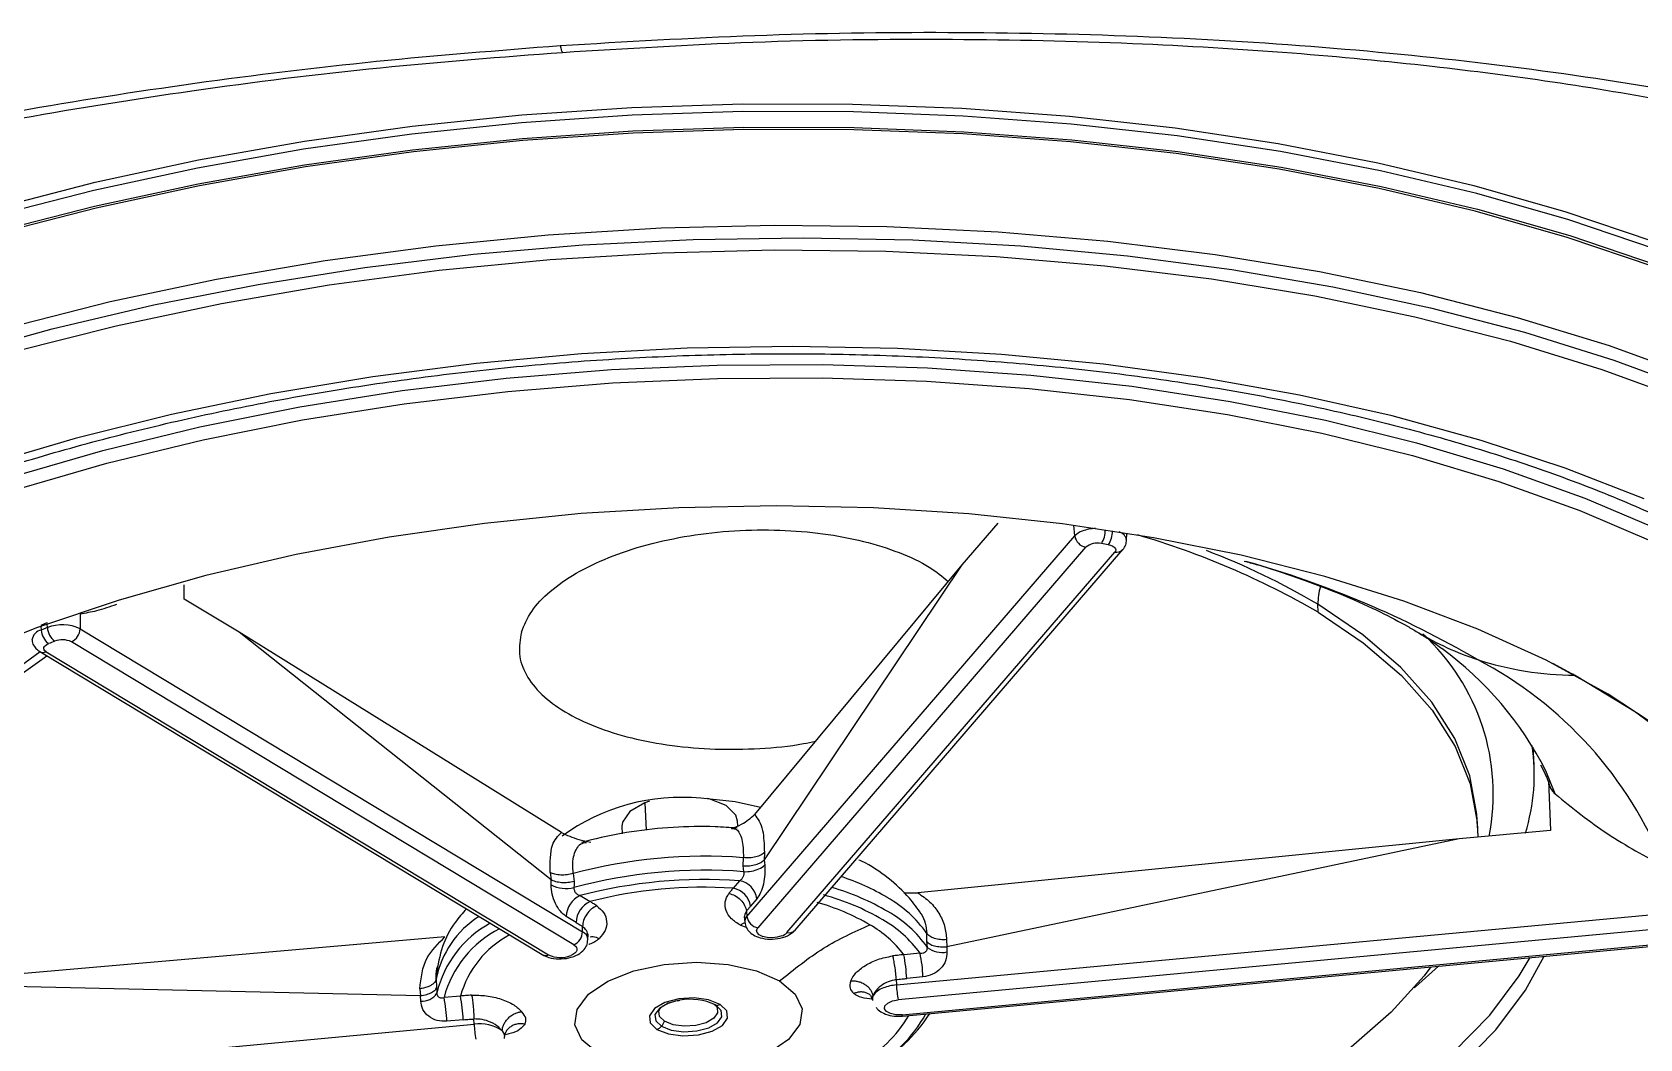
# Model space of a CAD drawing. Extents: x 400 to 501, y 484 to 634.
# Drawn here: x 445.552 to 448.324, y 584.168 to 585.904 of the extents above; entities that cross this region are included whole.
import ezdxf

# ---------------------------------------------------------------- set-up
doc = ezdxf.new("R2010")
doc.units = 0
doc.header["$MEASUREMENT"] = 0
doc.layers.add('DIM', color=3, linetype='Continuous')
doc.layers.add('GEOMETRY', color=3, linetype='Continuous', lineweight=25)

# ---------------------------------------------------------------- blocks, each defined once
blk = doc.blocks.new('2026 GRANDEE')
at = {"layer": 'GEOMETRY'}
for p, q in [((-3.6407, -12.4609), (-3.0754, -11.8047)), ((-3.2079, -11.7826), (-3.2699, -11.8546)), ((-3.0754, -11.8047), (-3.0772, -11.7864)), ((-2.9859, -11.8118), (-2.9857, -11.8)), ((-3.0566, -11.8242), (-3.6219, -12.4803)), ((-3.2699, -11.8546), (-3.6276, -12.2851)), ((-4.6112, -11.9135), (-4.6114, -11.8892)), ((-4.5162, -11.9708), (-4.6112, -11.9135)), ((-4.7906, -11.9395), (-4.7906, -11.9647)), ((-2.6558, -11.9364), (-2.6564, -11.9225)), ((-4.8582, -11.9606), (-4.8577, -11.967)), ((-4.847, -11.9628), (-4.8474, -11.9568)), ((-4.7906, -11.9647), (-3.9243, -12.4874)), ((-3.9784, -12.3978), (-4.5162, -11.9708)), ((-3.9604, -12.3162), (-4.5162, -11.9708)), ((-4.8601, -12.0041), (-3.9937, -12.5267)), ((-3.9392, -12.5099), (-4.8056, -11.9873)), ((-4.8491, -12.0045), (-3.9827, -12.5271)), ((-2.2183, -12.0423), (-2.251, -12.0249)), ((-2.2833, -12.1997), (-2.2847, -12.169)), ((-2.2469, -12.2497), (-2.2629, -12.21)), ((-2.2583, -12.2269), (-2.2553, -12.3124)), ((-3.8087, -12.2623), (-3.8166, -12.2651)), ((-3.8166, -12.2651), (-3.8145, -12.3123)), ((-3.8565, -12.3059), (-3.8559, -12.3183)), ((-3.6666, -12.3096), (-3.6671, -12.3078)), ((-3.6563, -12.3048), (-3.6567, -12.2968)), ((-2.3808, -12.308), (-2.3814, -12.2941)), ((-2.4124, -12.3271), (-3.2961, -12.5133)), ((-2.2553, -12.3124), (-2.4124, -12.3271)), ((-3.647, -12.3737), (-3.6469, -12.3595)), ((-3.6106, -12.3507), (-3.6109, -12.3635)), ((-3.6109, -12.3635), (-3.6101, -12.3722)), ((-3.9798, -12.3851), (-3.9784, -12.3978)), ((-3.9403, -12.3869), (-3.9389, -12.4009)), ((-3.9784, -12.4065), (-3.9784, -12.3978)), ((-3.6535, -12.3993), (-3.6646, -12.4122)), ((-3.9283, -12.4249), (-3.9113, -12.4352)), ((-3.6234, -12.4303), (-3.6345, -12.4432)), ((-3.3829, -12.579), (-1.9512, -12.4455)), ((-3.3702, -12.4203), (-3.346, -12.4202)), ((-3.9352, -12.4713), (-3.9523, -12.461)), ((-3.6455, -12.4612), (-3.6444, -12.471)), ((-3.6416, -12.4519), (-3.6407, -12.4609)), ((-1.9481, -12.4711), (-3.3798, -12.6046)), ((-4.1616, -12.4963), (-5.0982, -12.5775)), ((-3.9243, -12.4874), (-3.9242, -12.4782)), ((-3.9149, -12.5017), (-3.9147, -12.4907)), ((-3.6518, -12.476), (-3.642, -12.4791)), ((-3.3733, -12.6303), (-1.9415, -12.4968)), ((-3.3302, -12.504), (-3.3307, -12.4901)), ((-3.2963, -12.5009), (-3.2961, -12.5133)), ((-3.342, -12.5242), (-3.3702, -12.5268)), ((-3.2961, -12.5133), (-3.2958, -12.5221)), ((-4.2037, -12.598), (-5.0982, -12.5775)), ((-4.2047, -12.5856), (-4.2037, -12.598)), ((-4.1767, -12.569), (-4.176, -12.5828)), ((-3.3834, -12.5698), (-3.3829, -12.579)), ((-3.3371, -12.5652), (-3.3652, -12.5678)), ((-4.2033, -12.6067), (-4.2037, -12.598)), ((-4.1348, -12.5981), (-4.163, -12.6007)), ((-4.0628, -12.6583), (-4.059, -12.6651)), ((-4.059, -12.6651), (-4.0594, -12.6716)), ((-4.0587, -12.6668), (-4.057, -12.6614))]:
    blk.add_line(p, q, dxfattribs=at)
at = {"layer": 'GEOMETRY', "color": 4}
for p, q in [((-3.5718, -12.4888), (-3.0065, -11.8326)), ((-3.5577, -12.4844), (-2.9923, -11.8282)), ((-3.2699, -11.8546), (-3.6109, -12.3635)), ((-2.4124, -12.3271), (-3.346, -12.4202)), ((-3.3722, -12.6327), (-1.9405, -12.4992)), ((-3.4278, -12.5969), (-3.4239, -12.6053)), ((-3.4238, -12.6058), (-3.4234, -12.5986)), ((-4.1298, -12.6391), (-4.158, -12.6417)), ((-4.1112, -12.6469), (-4.1116, -12.6377)), ((-5.5429, -12.7804), (-4.1112, -12.6469))]:
    blk.add_line(p, q, dxfattribs=at)
at = {"layer": 'GEOMETRY', "flags": 128}
for points in [[(-5.4148, -11.406), (-5.2635, -11.3452), (-5.1041, -11.2895), (-4.9376, -11.2393), (-4.7647, -11.1949), (-4.5865, -11.1564), (-4.4038, -11.1241), (-4.2177, -11.0981), (-4.0291, -11.0787), (-3.8391, -11.0658), (-3.6486, -11.0595), (-3.4587, -11.06), (-3.2704, -11.0671), (-3.0847, -11.0809), (-2.9025, -11.1012), (-2.7249, -11.128), (-2.5528, -11.1612), (-2.3872, -11.2004), (-2.2288, -11.2457), (-2.0786, -11.2966)], [(-2.0725, -11.3109), (-2.2232, -11.2598), (-2.382, -11.2144), (-2.5482, -11.175), (-2.7209, -11.1418), (-2.899, -11.1149), (-3.0817, -11.0945), (-3.2681, -11.0806), (-3.457, -11.0735), (-3.6475, -11.0731), (-3.8386, -11.0793), (-4.0292, -11.0923), (-4.2184, -11.1118), (-4.4051, -11.1379), (-4.5883, -11.1703), (-4.7671, -11.2089), (-4.9405, -11.2535), (-5.1076, -11.3038), (-5.2674, -11.3596), (-5.4192, -11.4206)], [(-5.418, -11.4476), (-5.2662, -11.3866), (-5.1064, -11.3308), (-4.9393, -11.2805), (-4.7659, -11.2359), (-4.5871, -11.1973), (-4.4039, -11.1649), (-4.2172, -11.1388), (-4.028, -11.1193), (-3.8373, -11.1063), (-3.6463, -11.1001), (-3.4557, -11.1005), (-3.2668, -11.1077), (-3.0805, -11.1215), (-2.8978, -11.1419), (-2.7196, -11.1688), (-2.547, -11.202), (-2.3808, -11.2414), (-2.2219, -11.2868), (-2.0712, -11.3379)], [(-5.4055, -11.6157), (-5.2505, -11.5535), (-5.087, -11.4968), (-4.9161, -11.4457), (-4.7386, -11.4007), (-4.5555, -11.362), (-4.368, -11.3297), (-4.177, -11.3042), (-3.9835, -11.2854), (-3.7887, -11.2736), (-3.5937, -11.2687), (-3.3996, -11.2709), (-3.2074, -11.2801), (-3.0182, -11.2962), (-2.8331, -11.3192), (-2.6531, -11.3489), (-2.4792, -11.3852), (-2.3124, -11.4278), (-2.1536, -11.4766), (-2.0037, -11.5312), (-1.8636, -11.5913), (-1.7339, -11.6567)], [(-5.212, -11.8141), (-5.0663, -11.7564), (-4.9125, -11.7041), (-4.7515, -11.6574), (-4.5843, -11.6167), (-4.4119, -11.5822), (-4.2353, -11.5542), (-4.0558, -11.5327), (-3.8743, -11.5179), (-3.692, -11.51), (-3.51, -11.5089), (-3.3294, -11.5147), (-3.1514, -11.5273), (-2.977, -11.5467), (-2.8073, -11.5727), (-2.6433, -11.6052), (-2.4861, -11.644), (-2.3366, -11.6888), (-2.1958, -11.7394), (-2.0644, -11.7955), (-1.9433, -11.8566), (-1.8333, -11.9225), (-1.7501, -11.9811)], [(-5.1603, -11.8177), (-5.0576, -11.7779), (-4.9047, -11.7259), (-4.7446, -11.6795), (-4.5784, -11.6391), (-4.4071, -11.6048), (-4.2316, -11.5769), (-4.0531, -11.5555), (-3.8728, -11.5409), (-3.6916, -11.533), (-3.5107, -11.5319), (-3.3312, -11.5376), (-3.1542, -11.5502), (-2.9809, -11.5695), (-2.8122, -11.5953), (-2.6492, -11.6276), (-2.493, -11.6662), (-2.3444, -11.7107), (-2.2043, -11.761), (-2.0738, -11.8167), (-2.0487, -11.8285)], [(-2.0596, -12.1408), (-2.1553, -12.0777), (-2.2624, -12.0192), (-2.3801, -11.9656), (-2.5077, -11.9173), (-2.644, -11.8747), (-2.7883, -11.8381), (-2.9394, -11.8078), (-3.0963, -11.7839), (-3.2578, -11.7667), (-3.4227, -11.7563), (-3.5899, -11.7527), (-3.7582, -11.756), (-3.9264, -11.7661), (-4.0932, -11.783), (-4.2574, -11.8066), (-4.4179, -11.8366), (-4.5735, -11.873), (-4.7231, -11.9153), (-4.8655, -11.9633), (-4.9999, -12.0167)], [(-3.0173, -11.82), (-3.0138, -11.8208), (-3.0107, -11.822), (-3.0081, -11.8234), (-3.0063, -11.8251), (-3.0052, -11.8269), (-3.0048, -11.8288), (-3.0052, -11.8308), (-3.0065, -11.8326)], [(-2.3814, -12.2941), (-2.382, -12.2845), (-2.3941, -12.2185), (-2.4201, -12.1539), (-2.4598, -12.0914), (-2.5129, -12.0315), (-2.5786, -11.9751), (-2.6564, -11.9225)], [(-2.6558, -11.9364), (-2.578, -11.9889), (-2.5122, -12.0454), (-2.4592, -12.1052), (-2.4195, -12.1678), (-2.3934, -12.2324), (-2.3814, -12.2984), (-2.3805, -12.3241)], [(-4.8491, -12.0045), (-4.8512, -12.0029), (-4.8526, -12.0011), (-4.8532, -11.9992), (-4.8531, -11.9973), (-4.8521, -11.9954), (-4.8504, -11.9935), (-4.848, -11.9919), (-4.8451, -11.9905)], [(-4.8593, -12.0045), (-4.9087, -12.0407), (-4.9779, -12.101), (-5.0346, -12.1639), (-5.0782, -12.2287), (-5.1081, -12.2949), (-5.1241, -12.3617), (-5.1267, -12.4189)], [(-5.0856, -12.5764), (-5.0874, -12.573), (-5.1134, -12.5084), (-5.1255, -12.4424), (-5.1235, -12.3756), (-5.1075, -12.3088), (-5.0775, -12.2426), (-5.034, -12.1777), (-4.9773, -12.1148), (-4.9081, -12.0545), (-4.8481, -12.0113)], [(-3.8166, -12.2651), (-3.8426, -12.28), (-3.8555, -12.2981), (-3.8565, -12.3059)], [(-3.6175, -12.2731), (-3.6609, -12.263), (-3.7203, -12.2571)], [(-3.6567, -12.2968), (-3.6598, -12.286), (-3.6767, -12.2697), (-3.7057, -12.2583), (-3.7083, -12.2577)], [(-3.646, -12.3837), (-3.6466, -12.3781), (-3.647, -12.3737)], [(-3.9389, -12.4009), (-3.9389, -12.4066), (-3.939, -12.411)], [(-3.5805, -12.4944), (-3.5884, -12.4967), (-3.5971, -12.4976), (-3.6059, -12.4972), (-3.6137, -12.4954), (-3.6197, -12.4925), (-3.6232, -12.4888), (-3.624, -12.4845), (-3.6219, -12.4803)], [(-3.9392, -12.5099), (-3.9364, -12.512), (-3.9346, -12.5144), (-3.9338, -12.5169), (-3.934, -12.5194), (-3.9353, -12.522), (-3.9375, -12.5244), (-3.9407, -12.5265), (-3.9446, -12.5284)], [(-3.3296, -12.5142), (-3.33, -12.5085), (-3.3302, -12.504)], [(-2.7888, -12.9518), (-2.679, -12.9006), (-2.5793, -12.845), (-2.4906, -12.7853), (-2.4137, -12.7222), (-2.3494, -12.6563), (-2.2982, -12.5881), (-2.2657, -12.5295)], [(-3.8985, -12.6963), (-3.9253, -12.6737), (-3.9373, -12.6479), (-3.9334, -12.6211), (-3.914, -12.5952), (-3.8806, -12.5726), (-3.8359, -12.5549), (-3.7835, -12.5436), (-3.7278, -12.5397), (-3.6731, -12.5435), (-3.624, -12.5546), (-3.5844, -12.5721)], [(-2.7949, -12.9239), (-2.6862, -12.8731), (-2.5875, -12.8179), (-2.4997, -12.7588), (-2.4236, -12.6963), (-2.3598, -12.6309), (-2.3091, -12.5634), (-2.2902, -12.5318)], [(-2.4484, -12.5465), (-2.4881, -12.5823), (-2.4899, -12.5838)], [(-4.176, -12.5828), (-4.1757, -12.5886), (-4.1756, -12.5931)], [(-3.687, -12.6126), (-3.7068, -12.6048), (-3.7319, -12.6015), (-3.7584, -12.6031), (-3.7824, -12.6095), (-3.8001, -12.6196), (-3.8089, -12.632), (-3.8074, -12.6446), (-3.7959, -12.6557)], [(-3.7565, -12.6054), (-3.7766, -12.6107), (-3.7917, -12.6194), (-3.7993, -12.63), (-3.798, -12.6408), (-3.7882, -12.6503)], [(-3.7882, -12.6503), (-3.7712, -12.657), (-3.7497, -12.6598), (-3.727, -12.6584), (-3.7065, -12.653), (-3.6913, -12.6443), (-3.6838, -12.6338), (-3.6851, -12.6229), (-3.6949, -12.6134)], [(-3.3733, -12.6303), (-3.3839, -12.6303), (-3.3933, -12.6284), (-3.4003, -12.6247), (-3.4036, -12.62), (-3.4028, -12.6149), (-3.398, -12.6102), (-3.3899, -12.6066), (-3.3798, -12.6046)], [(-3.7827, -12.6417), (-3.7913, -12.6334), (-3.7924, -12.6239), (-3.7905, -12.6198)], [(-3.6937, -12.6156), (-3.6923, -12.6177), (-3.6912, -12.6272), (-3.6978, -12.6365), (-3.7111, -12.6441), (-3.7291, -12.6488), (-3.749, -12.6501), (-3.7678, -12.6476), (-3.7827, -12.6417)]]:
    blk.add_lwpolyline(points, dxfattribs=at)
at = {"layer": 'GEOMETRY', "color": 4, "flags": 128}
for points in [[(-2.0763, -11.3409), (-2.2265, -11.29), (-2.3849, -11.2448), (-2.5506, -11.2055), (-2.7227, -11.1724), (-2.9004, -11.1455), (-3.0825, -11.1252), (-3.2683, -11.1114), (-3.4566, -11.1043), (-3.6466, -11.1038), (-3.8371, -11.1101), (-4.0272, -11.123), (-4.2158, -11.1425), (-4.4019, -11.1685), (-4.5846, -11.2008), (-4.7629, -11.2393), (-4.9357, -11.2837), (-5.1023, -11.3339), (-5.2617, -11.3895), (-5.413, -11.4503)], [(-5.0084, -11.4949), (-4.839, -11.4476), (-4.6637, -11.4062), (-4.4836, -11.3709), (-4.2995, -11.3418), (-4.1124, -11.3191), (-3.9234, -11.3029), (-3.7335, -11.2934), (-3.5436, -11.2905), (-3.3548, -11.2943), (-3.1681, -11.3047), (-2.9844, -11.3217), (-2.8048, -11.3453), (-2.6303, -11.3752), (-2.4617, -11.4113), (-2.2999, -11.4535), (-2.1459, -11.5015), (-2.0003, -11.5551)], [(-5.3892, -11.6554), (-5.2356, -11.5938), (-5.0736, -11.5375), (-4.9042, -11.4869), (-4.7283, -11.4423), (-4.5469, -11.4039), (-4.361, -11.372), (-4.1717, -11.3466), (-3.98, -11.328), (-3.7869, -11.3163), (-3.5937, -11.3115), (-3.4013, -11.3137), (-3.2108, -11.3227), (-3.0233, -11.3387), (-2.8398, -11.3615), (-2.6614, -11.3909), (-2.4891, -11.4269), (-2.3238, -11.4691), (-2.1664, -11.5175), (-2.0179, -11.5716), (-1.879, -11.6312), (-1.7505, -11.696)], [(-2.0933, -11.7409), (-2.2296, -11.6877), (-2.3747, -11.6399), (-2.5279, -11.5979), (-2.6881, -11.5618), (-2.8545, -11.532), (-3.0261, -11.5086), (-3.2019, -11.4917), (-3.3808, -11.4815), (-3.5618, -11.4779), (-3.7439, -11.481), (-3.926, -11.4908), (-4.107, -11.5072), (-4.2859, -11.5301), (-4.4616, -11.5595), (-4.6331, -11.5951), (-4.7993, -11.6367), (-4.9594, -11.684), (-5.1124, -11.7369), (-5.2573, -11.7949)], [(-2.4613, -12.5477), (-2.4729, -12.5631), (-2.5296, -12.626), (-2.5988, -12.6862), (-2.6799, -12.7433), (-2.772, -12.7965), (-2.8741, -12.8453), (-2.9853, -12.8893), (-2.996, -12.8931)], [(-3.5844, -12.5721), (-3.5575, -12.5947), (-3.5456, -12.6204), (-3.5494, -12.6473), (-3.5689, -12.6731), (-3.6023, -12.6958), (-3.647, -12.7135), (-3.6993, -12.7247), (-3.7551, -12.7286), (-3.8097, -12.7249), (-3.8589, -12.7138), (-3.8985, -12.6963)], [(-3.7959, -12.6557), (-3.7761, -12.6635), (-3.751, -12.6669), (-3.7245, -12.6652), (-3.7005, -12.6589), (-3.6828, -12.6488), (-3.674, -12.6364), (-3.6754, -12.6237), (-3.687, -12.6126)]]:
    blk.add_lwpolyline(points, dxfattribs=at)
at = {"layer": 'GEOMETRY', "ltscale": 16, "flags": 128}
blk.add_lwpolyline([(-2.4854, -13.3818), (-2.3582, -13.3224), (-2.2413, -13.2583), (-2.1358, -13.1899), (-2.0424, -13.1178), (-1.9618, -13.0426), (-1.8946, -12.9647), (-1.8413, -12.8848), (-1.8024, -12.8034), (-1.7781, -12.7213), (-1.7685, -12.639), (-1.7739, -12.5571), (-1.7941, -12.4763), (-1.829, -12.3971), (-1.8783, -12.3202), (-1.9417, -12.2461), (-2.0186, -12.1754), (-2.1085, -12.1087), (-2.2108, -12.0464)], dxfattribs=at)
at = {"layer": 'GEOMETRY'}
for centre, radius, start, end in [((-3.0515, -11.8275), 0.033, 109.4621, 136.3571), ((-3.0525, -11.8014), 0.0231, 188.2378, 259.947), ((-3.0364, -11.8658), 0.0741, 92.2943, 110.604), ((-3.0649, -11.7948), 0.0423, 326.8081, 0.7948), ((-3.0521, -11.7968), 0.0418, 326.2968, 0.9973), ((-3.0034, -11.8151), 0.0178, 10.6609, 75.7261), ((-3.3595, -13.1494), 1.4024, 59.8799, 73.7481), ((-3.0365, -11.8495), 0.0323, 77.4142, 128.381), ((-3.5742, -15.0715), 3.2988, 80.2815, 80.4962), ((-3.0033, -11.8179), 0.015, 257.8897, 316.962), ((-3.3018, -13.0149), 1.2688, 59.4256, 69.0586), ((-3.252, -13.5158), 1.7327, 59.8244, 74.2005), ((-2.5293, -11.9257), 0.1271, 164.6807, 178.568), ((-4.8533, -11.987), 0.0205, 102.1775, 171.34), ((-3.8964, -14.3825), 2.5997, 111.5743, 111.701), ((-4.8257, -11.9649), 0.0321, 183.7052, 232.7677), ((-3.8915, -14.3947), 2.6129, 111.4481, 111.5743), ((-4.821, -12.0289), 0.071, 64.6725, 111.4462), ((-4.8147, -11.9607), 0.0323, 183.6538, 232.3269), ((-4.816, -11.9641), 0.0254, 294.262, 358.6634), ((-2.2233, -11.5371), 0.506, 239.1201, 251.8313), ((-2.7264, -12.2493), 0.3727, 348.7139, 47.6036), ((-4.8542, -11.9933), 0.0123, 241.2363, 294.4352), ((-3.891, -14.3879), 2.5803, 111.4479, 111.7008), ((-4.8212, -12.0202), 0.0364, 64.6725, 111.4463), ((-2.7969, -12.4819), 0.5992, 26.9815, 53.7164), ((-2.7023, -12.6324), 0.6934, 21.7929, 62.4078), ((-2.2086, -11.4863), 0.5588, 252.022, 269.5405), ((-2.9643, -13.4066), 1.5549, 61.0117, 61.3305), ((-2.5415, -12.731), 0.7579, 25.4843, 56.0717), ((-2.6328, -12.2153), 0.3498, 343.048, 8.0928), ((-3.7542, -12.604), 0.3485, 84.4171, 126.0855), ((-3.644, -12.321), 0.0627, 268.1121, 292.3696), ((-3.6301, -12.3535), 0.0274, 291.5051, 317.0478), ((-3.6112, -12.7912), 0.4206, 59.6358, 71.57), ((-3.9525, -12.3549), 0.0578, 243.4326, 283.5974), ((-3.7132, -13.2452), 0.848, 85.9595, 104.6951), ((-3.7152, -13.2041), 0.7936, 86.3452, 104.3094), ((-3.671, -12.4485), 0.0369, 8.2378, 79.9458), ((-3.6599, -12.4356), 0.0369, 8.2378, 79.947), ((-3.9116, -12.462), 0.0406, 114.262, 178.6634), ((-3.8946, -12.4722), 0.0406, 114.2621, 178.6634), ((-3.6267, -12.8143), 0.3925, 59.7078, 74.1493), ((-3.6207, -12.8341), 0.4254, 59.7667, 74.6926), ((-3.5006, -12.6088), 0.2073, 34.9348, 60.5336), ((-4.0148, -12.6008), 0.165, 122.1462, 168.9008), ((-3.6312, -12.4701), 0.0133, 135.9938, 183.6579), ((-3.6179, -12.4576), 0.0231, 188.2378, 259.947), ((-3.5251, -12.6442), 0.1944, 37.1481, 60.2688), ((-3.5077, -12.6447), 0.2048, 36.0429, 60.3988), ((-3.4996, -12.6331), 0.2074, 34.9812, 60.5279), ((-3.9837, -12.6477), 0.1854, 116.8221, 165.3087), ((-3.9497, -12.4868), 0.0254, 294.262, 358.6634), ((-3.9304, -12.5017), 0.0156, 3.1852, 66.7147), ((-3.5686, -12.4743), 0.0149, 257.5418, 317.1611), ((-3.9878, -12.516), 0.0123, 241.2993, 294.4326), ((-3.9622, -12.4838), 0.048, 244.6734, 291.5407), ((-3.6251, -12.5786), 0.2601, 2.3667, 11.4744), ((-3.597, -12.5759), 0.2601, 2.3668, 11.4744), ((-3.3043, -12.4822), 0.0408, 231.6421, 281.9953), ((-3.3759, -12.6616), 0.0829, 94.8415, 110.8505), ((-3.2205, -12.5723), 0.1626, 182.3668, 191.4744), ((-4.2003, -12.5777), 0.0292, 264.2722, 328.2148), ((-3.7382, -12.7046), 0.1009, 64.611, 100.4247), ((-3.8081, -12.6316), 0.0273, 316.7851, 338.2821), ((-3.5476, -12.5226), 0.2158, 297.3078, 329.624), ((-3.5335, -12.5189), 0.2295, 296.3538, 331.3542), ((-3.5353, -12.4975), 0.2473, 295.9453, 328.0463), ((-3.3702, -12.6304), 0.00307, 179.4374, 228.6576), ((-3.8043, -12.6354), 0.022, 292.5053, 317.3961)]:
    blk.add_arc(centre, radius, start, end, dxfattribs=at)
at = {"layer": 'GEOMETRY', "color": 4}
for centre, radius, start, end in [((-3.714, -13.227), 0.87, 85.5778, 105.0768), ((-3.7129, -13.2512), 0.8701, 85.5937, 105.061), ((-3.6158, -12.8268), 0.4333, 59.7477, 73.7174), ((-3.9951, -12.6358), 0.1854, 118.3841, 166.6605), ((-3.9688, -12.6448), 0.1724, 118.1208, 164.2858), ((-3.5879, -12.4735), 0.0223, 289.4621, 316.3571), ((-3.3969, -12.613), 0.0301, 106.4194, 151.4391), ((-4.4179, -12.6525), 0.2601, 2.3668, 11.4744), ((-4.3898, -12.6498), 0.2601, 2.3668, 11.4744), ((-3.6922, -12.6003), 0.0135, 258.405, 293.0059), ((-4.1005, -12.7102), 0.0642, 54.052, 99.5523), ((-3.9487, -12.6402), 0.1626, 182.3668, 191.4744)]:
    blk.add_arc(centre, radius, start, end, dxfattribs=at)
at = {"layer": 'GEOMETRY', "ltscale": 16}
for points, knots in [([(-3.9625, -10.959), (-3.8506, -10.9524), (-3.6272, -10.9392), (-3.2935, -10.9344), (-2.9658, -10.941), (-2.6471, -10.9598), (-2.3406, -10.9908), (-2.049, -11.0338), (-1.7748, -11.0889), (-1.5204, -11.1559), (-1.2878, -11.2346), (-1.0789, -11.3248), (-0.8951, -11.4262), (-0.7378, -11.5384), (-0.6081, -11.6608), (-0.5067, -11.793), (-0.4344, -11.9342), (-0.3918, -12.0836), (-0.3793, -12.2404), (-0.397, -12.4033), (-0.4453, -12.5712), (-0.5242, -12.7425), (-0.6334, -12.9155), (-0.7734, -13.0882), (-0.9412, -13.2592), (-1.0767, -13.3681), (-1.1446, -13.4227)], [0, 0, 0, 0, 0.042105, 0.0841, 0.125995, 0.167802, 0.209534, 0.251197, 0.292795, 0.334326, 0.375788, 0.417176, 0.458492, 0.499741, 0.540935, 0.582095, 0.623249, 0.664432, 0.705685, 0.747055, 0.788588, 0.830329, 0.872314, 0.914575, 0.957134, 1, 1, 1, 1]), ([(-6.2892, -13.5832), (-6.3551, -13.5378), (-6.4865, -13.4473), (-6.6533, -13.3039), (-6.7958, -13.1579), (-6.9116, -13.0101), (-7.0009, -12.8619), (-7.0633, -12.7146), (-7.0988, -12.569), (-7.1072, -12.4261), (-7.0886, -12.2866), (-7.0429, -12.151), (-6.9701, -12.02), (-6.8706, -11.894), (-6.7445, -11.7736), (-6.5923, -11.6593), (-6.4148, -11.5514), (-6.2129, -11.4506), (-5.9881, -11.3574), (-5.742, -11.2723), (-5.4769, -11.1958), (-5.1953, -11.1284), (-4.9, -11.0704), (-4.594, -11.0225), (-4.2807, -10.9841), (-4.0685, -10.9673), (-3.9625, -10.959)], [0, 0, 0, 0, 0.042233, 0.084142, 0.125754, 0.167103, 0.208236, 0.249204, 0.290063, 0.330875, 0.371702, 0.412601, 0.453621, 0.4948, 0.536171, 0.577753, 0.619547, 0.66154, 0.703707, 0.746004, 0.788385, 0.830802, 0.873209, 0.915563, 0.957831, 1, 1, 1, 1])]:
    blk.add_open_spline(points, degree=3, knots=knots, dxfattribs=at)
at = {"layer": 'GEOMETRY'}
for points, knots in [([(-3.9589, -10.9708), (-3.8494, -10.9641), (-3.6244, -10.9502), (-3.2947, -10.9464), (-2.9836, -10.9533), (-2.7076, -10.9697), (-2.4663, -10.9926), (-2.2474, -11.021), (-2.0539, -11.0532), (-1.8875, -11.0874), (-1.7563, -11.1189), (-1.6539, -11.1468), (-1.5647, -11.1736), (-1.4756, -11.2029), (-1.3761, -11.2394), (-1.2665, -11.2849), (-1.1583, -11.337), (-1.0537, -11.3959), (-0.9557, -11.461), (-0.8602, -11.5386), (-0.7772, -11.6242), (-0.7404, -11.6793), (-0.7211, -11.7081)], [0, 0, 0, 0, 0.072736, 0.149531, 0.219978, 0.28415, 0.342105, 0.393887, 0.447922, 0.493173, 0.530083, 0.560515, 0.584722, 0.61306, 0.647065, 0.686719, 0.732957, 0.775788, 0.823771, 0.876868, 0.935487, 1, 1, 1, 1]), ([(-3.9625, -10.959), (-3.9614, -10.9643), (-3.96, -10.9711), (-3.9592, -10.9692), (-3.959, -10.9688)], [0, 0, 0, 0, 0.784027, 1, 1, 1, 1]), ([(-4.0296, -11.9706), (-4.0246, -11.9586), (-4.0147, -11.9344), (-3.9819, -11.8999), (-3.9372, -11.8683), (-3.8801, -11.841), (-3.8138, -11.8189), (-3.7401, -11.8032), (-3.6623, -11.7947), (-3.5842, -11.7936), (-3.5087, -11.7997), (-3.4388, -11.813), (-3.377, -11.8326), (-3.3268, -11.856), (-3.3039, -11.8747), (-3.2936, -11.8831)], [0, 0, 0, 0, 0.076221, 0.153714, 0.231556, 0.309214, 0.388221, 0.467505, 0.546774, 0.625843, 0.703668, 0.781515, 0.858779, 0.936241, 1, 1, 1, 1]), ([(-2.9923, -11.8282), (-2.9904, -11.8256), (-2.9868, -11.8207), (-2.9863, -11.8146), (-2.9861, -11.8118)], [0, 0, 0, 0, 0.548399, 1, 1, 1, 1]), ([(-2.783, -11.8481), (-2.7762, -11.85), (-2.7385, -11.8603), (-2.6792, -11.8809), (-2.607, -11.9087), (-2.5476, -11.9357), (-2.5083, -11.9564), (-2.4901, -11.9672), (-2.4845, -11.9705)], [0, 0, 0, 0, 0.04884, 0.270021, 0.486763, 0.698978, 0.906865, 1, 1, 1, 1]), ([(-4.7281, -11.9229), (-4.7394, -11.927), (-4.7597, -11.9342), (-4.7812, -11.9379), (-4.7906, -11.9395)], [0, 0, 0, 0, 0.560109, 1, 1, 1, 1]), ([(-4.853, -11.9569), (-4.854, -11.9572), (-4.8557, -11.958), (-4.8575, -11.9587), (-4.8583, -11.959)], [0, 0, 0, 0, 0.559944, 1, 1, 1, 1]), ([(-4.8476, -11.9547), (-4.8486, -11.9551), (-4.8504, -11.9558), (-4.8522, -11.9565), (-4.853, -11.9569)], [0, 0, 0, 0, 0.5600399, 1, 1, 1, 1]), ([(-4.0296, -11.9706), (-4.0318, -11.9831), (-4.0362, -12.008), (-4.0231, -12.0446), (-3.9967, -12.0787), (-3.9559, -12.109), (-3.9034, -12.1345), (-3.8407, -12.1541), (-3.7707, -12.1673), (-3.6956, -12.1734), (-3.6188, -12.172), (-3.56, -12.1668), (-3.5293, -12.1601), (-3.5224, -12.1586)], [0, 0, 0, 0, 0.097865, 0.195876, 0.293421, 0.390751, 0.488196, 0.585321, 0.682186, 0.778916, 0.875642, 0.972337, 1, 1, 1, 1]), ([(-2.4845, -11.9705), (-2.478, -11.9745), (-2.4608, -11.9852), (-2.4466, -11.9953), (-2.4426, -11.9986), (-2.4424, -11.9988)], [0, 0, 0, 0, 0.363138, 0.971181, 1, 1, 1, 1]), ([(-4.8732, -11.9839), (-4.8732, -11.9849), (-4.8733, -11.989), (-4.8698, -11.9954), (-4.8649, -12.0009), (-4.8613, -12.0033), (-4.8601, -12.0041)], [0, 0, 0, 0, 0.114425, 0.476466, 0.82001, 1, 1, 1, 1]), ([(-2.2722, -12.1997), (-2.2694, -12.2049), (-2.2622, -12.2182), (-2.2578, -12.2316), (-2.2551, -12.2398)], [0, 0, 0, 0, 0.391939, 1, 1, 1, 1]), ([(-2.2565, -12.2354), (-2.2564, -12.2358), (-2.2559, -12.2385), (-2.2528, -12.2436), (-2.249, -12.2475), (-2.2469, -12.2497)], [0, 0, 0, 0, 0.0565508, 0.4811533, 1, 1, 1, 1]), ([(-2.2469, -12.2497), (-2.2175, -12.2736), (-2.1592, -12.3208), (-2.0918, -12.357), (-2.0584, -12.375)], [0, 0, 0, 0, 0.504706, 1, 1, 1, 1]), ([(-3.6576, -12.3084), (-3.6702, -12.3076), (-3.7066, -12.3052), (-3.7681, -12.3063), (-3.8402, -12.3139), (-3.8926, -12.3244), (-3.9203, -12.3321), (-3.926, -12.3336)], [0, 0, 0, 0, 0.14049, 0.403955, 0.667514, 0.932334, 1, 1, 1, 1]), ([(-3.6667, -12.3096), (-3.6609, -12.3072), (-3.6446, -12.3003), (-3.6342, -12.2911), (-3.6276, -12.2851)], [0, 0, 0, 0, 0.3564468, 1, 1, 1, 1]), ([(-3.6276, -12.2851), (-3.622, -12.2923), (-3.6122, -12.305), (-3.6111, -12.3369), (-3.6106, -12.3507)], [0, 0, 0, 0, 0.564499, 1, 1, 1, 1]), ([(-3.9798, -12.3851), (-3.98, -12.3677), (-3.9804, -12.3361), (-3.9666, -12.3223), (-3.9604, -12.3162)], [0, 0, 0, 0, 0.553915, 1, 1, 1, 1]), ([(-3.9604, -12.3162), (-3.9511, -12.3206), (-3.9364, -12.3276), (-3.9171, -12.3312), (-3.9101, -12.3326)], [0, 0, 0, 0, 0.633242, 1, 1, 1, 1]), ([(-3.9403, -12.3869), (-3.9407, -12.3809), (-3.9415, -12.3692), (-3.9392, -12.3546), (-3.9344, -12.3434), (-3.9278, -12.3347), (-3.921, -12.3337), (-3.9176, -12.3332)], [0, 0, 0, 0, 0.209687, 0.413658, 0.612311, 0.806019, 1, 1, 1, 1]), ([(-3.6668, -12.3094), (-3.6639, -12.3094), (-3.6585, -12.3094), (-3.6531, -12.3174), (-3.6492, -12.3278), (-3.6469, -12.3419), (-3.6469, -12.3536), (-3.6469, -12.3595)], [0, 0, 0, 0, 0.223929, 0.411358, 0.602931, 0.799015, 1, 1, 1, 1]), ([(-3.6106, -12.3507), (-3.6125, -12.3523), (-3.6161, -12.3554), (-3.6253, -12.3584), (-3.6359, -12.3602), (-3.6432, -12.3597), (-3.6469, -12.3595)], [0, 0, 0, 0, 0.249316, 0.5, 0.750684, 1, 1, 1, 1]), ([(-3.9403, -12.3869), (-3.9437, -12.3878), (-3.9507, -12.3895), (-3.9618, -12.3898), (-3.9722, -12.3886), (-3.9773, -12.3863), (-3.9798, -12.3851)], [0, 0, 0, 0, 0.249316, 0.5, 0.750684, 1, 1, 1, 1]), ([(-3.6535, -12.3993), (-3.6521, -12.3984), (-3.6501, -12.3972), (-3.6481, -12.3945), (-3.6469, -12.3924), (-3.6461, -12.3902), (-3.6457, -12.3879), (-3.6456, -12.3857), (-3.6459, -12.3843), (-3.646, -12.3837)], [0, 0, 0, 0, 0.285867, 0.417429, 0.542189, 0.661325, 0.776244, 0.888554, 1, 1, 1, 1]), ([(-3.6101, -12.3722), (-3.6098, -12.3775), (-3.6093, -12.3881), (-3.612, -12.4053), (-3.6168, -12.4208), (-3.6212, -12.4271), (-3.6234, -12.4303)], [0, 0, 0, 0, 0.248132, 0.496959, 0.74659, 1, 1, 1, 1]), ([(-3.9523, -12.461), (-3.9558, -12.4583), (-3.9627, -12.453), (-3.9714, -12.4387), (-3.9773, -12.4223), (-3.978, -12.4118), (-3.9784, -12.4065)], [0, 0, 0, 0, 0.253809, 0.50482, 0.753656, 1, 1, 1, 1]), ([(-3.939, -12.411), (-3.939, -12.4117), (-3.9391, -12.4131), (-3.9387, -12.4152), (-3.9379, -12.4174), (-3.9367, -12.4194), (-3.9351, -12.4213), (-3.9324, -12.4235), (-3.93, -12.4243), (-3.9283, -12.4249)], [0, 0, 0, 0, 0.111882, 0.22461, 0.339862, 0.459189, 0.583953, 0.715297, 1, 1, 1, 1]), ([(-3.6646, -12.4122), (-3.666, -12.4138), (-3.6684, -12.4168), (-3.6709, -12.42), (-3.672, -12.4214)], [0, 0, 0, 0, 0.560033, 1, 1, 1, 1]), ([(-3.8998, -12.4426), (-3.9029, -12.4442), (-3.9092, -12.4475), (-3.9173, -12.4567), (-3.923, -12.4676), (-3.9238, -12.4748), (-3.9242, -12.4782)], [0, 0, 0, 0, 0.24087, 0.5, 0.75913, 1, 1, 1, 1]), ([(-3.8998, -12.4426), (-3.9019, -12.4412), (-3.9058, -12.4386), (-3.9096, -12.4362), (-3.9113, -12.4352)], [0, 0, 0, 0, 0.559959, 1, 1, 1, 1]), ([(-3.8998, -12.4426), (-3.8954, -12.4463), (-3.8863, -12.454), (-3.8815, -12.4692), (-3.8833, -12.4853), (-3.8917, -12.4944), (-3.8957, -12.4988)], [0, 0, 0, 0, 0.2426725, 0.5041772, 0.7639624, 1, 1, 1, 1]), ([(-3.6518, -12.476), (-3.6575, -12.4725), (-3.6689, -12.4653), (-3.6774, -12.4507), (-3.6797, -12.4353), (-3.6746, -12.426), (-3.672, -12.4214)], [0, 0, 0, 0, 0.2426, 0.490113, 0.742598, 1, 1, 1, 1]), ([(-3.672, -12.4214), (-3.6684, -12.4223), (-3.6611, -12.4244), (-3.6512, -12.4318), (-3.644, -12.4415), (-3.6424, -12.4485), (-3.6416, -12.4519)], [0, 0, 0, 0, 0.24087, 0.5, 0.75913, 1, 1, 1, 1]), ([(-3.6416, -12.4519), (-3.6403, -12.4502), (-3.6379, -12.4473), (-3.6355, -12.4445), (-3.6345, -12.4432)], [0, 0, 0, 0, 0.559995, 1, 1, 1, 1]), ([(-3.346, -12.4202), (-3.3387, -12.4252), (-3.3243, -12.4351), (-3.3089, -12.455), (-3.2987, -12.477), (-3.2971, -12.493), (-3.2963, -12.5009)], [0, 0, 0, 0, 0.255558, 0.50548, 0.755576, 1, 1, 1, 1]), ([(-4.1243, -12.4479), (-4.1312, -12.4555), (-4.1484, -12.4748), (-4.168, -12.5128), (-4.1737, -12.5446), (-4.1767, -12.561)], [0, 0, 0, 0, 0.23991, 0.608847, 1, 1, 1, 1]), ([(-3.9352, -12.4713), (-3.9332, -12.4725), (-3.9295, -12.4748), (-3.9258, -12.4772), (-3.9242, -12.4782)], [0, 0, 0, 0, 0.559995, 1, 1, 1, 1]), ([(-3.6518, -12.476), (-3.6504, -12.475), (-3.6477, -12.4728), (-3.6451, -12.4718), (-3.6437, -12.4712)], [0, 0, 0, 0, 0.4922435, 1, 1, 1, 1]), ([(-3.6416, -12.4519), (-3.6432, -12.4545), (-3.646, -12.4592), (-3.6447, -12.4648), (-3.6442, -12.4673)], [0, 0, 0, 0, 0.54215, 1, 1, 1, 1]), ([(-3.6443, -12.4709), (-3.6436, -12.4742), (-3.6423, -12.4807), (-3.6359, -12.4886), (-3.6268, -12.495), (-3.6136, -12.4994), (-3.5965, -12.5007), (-3.5784, -12.4978), (-3.5654, -12.4921), (-3.5596, -12.4863), (-3.5577, -12.4844)], [0, 0, 0, 0, 0.095823, 0.19148, 0.296768, 0.432391, 0.593614, 0.750972, 0.919736, 1, 1, 1, 1]), ([(-3.5844, -12.5721), (-3.5594, -12.552), (-3.5095, -12.5118), (-3.4557, -12.4875), (-3.4287, -12.4754)], [0, 0, 0, 0, 0.5, 1, 1, 1, 1]), ([(-3.3421, -12.4542), (-3.3415, -12.455), (-3.3372, -12.4605), (-3.3326, -12.4726), (-3.3313, -12.4842), (-3.3307, -12.4901)], [0, 0, 0, 0, 0.076881, 0.53274, 1, 1, 1, 1]), ([(-4.2047, -12.5856), (-4.2027, -12.5671), (-4.1993, -12.5336), (-4.1732, -12.5078), (-4.1616, -12.4963)], [0, 0, 0, 0, 0.554781, 1, 1, 1, 1]), ([(-3.9937, -12.5267), (-3.9901, -12.5285), (-3.9817, -12.5326), (-3.9655, -12.5347), (-3.9473, -12.533), (-3.9321, -12.5275), (-3.9216, -12.5192), (-3.9157, -12.5098), (-3.9154, -12.5035), (-3.9153, -12.5009)], [0, 0, 0, 0, 0.131069, 0.304153, 0.476986, 0.654119, 0.79976, 0.917561, 1, 1, 1, 1]), ([(-3.9148, -12.495), (-3.9153, -12.4916), (-3.9162, -12.4851), (-3.9216, -12.4805), (-3.9242, -12.4782)], [0, 0, 0, 0, 0.5219389, 1, 1, 1, 1]), ([(-3.9136, -12.5088), (-3.913, -12.5086), (-3.9054, -12.5069), (-3.9003, -12.5026), (-3.8957, -12.4988)], [0, 0, 0, 0, 0.082983, 1, 1, 1, 1]), ([(-3.9112, -12.4958), (-3.9095, -12.4957), (-3.9062, -12.4954), (-3.9009, -12.4965), (-3.8974, -12.498), (-3.8957, -12.4988)], [0, 0, 0, 0, 0.35202, 0.687224, 1, 1, 1, 1]), ([(-3.2963, -12.5009), (-3.3, -12.501), (-3.3073, -12.5012), (-3.3175, -12.4989), (-3.3261, -12.4953), (-3.3291, -12.4918), (-3.3307, -12.4901)], [0, 0, 0, 0, 0.2493161, 0.5000002, 0.7506841, 1, 1, 1, 1]), ([(-3.4618, -12.5722), (-3.4593, -12.5675), (-3.4541, -12.5581), (-3.4371, -12.545), (-3.4155, -12.5342), (-3.3982, -12.5308), (-3.3895, -12.529)], [0, 0, 0, 0, 0.242602, 0.490116, 0.7426, 1, 1, 1, 1]), ([(-3.3702, -12.5268), (-3.3738, -12.5272), (-3.3802, -12.5278), (-3.3867, -12.5287), (-3.3895, -12.529)], [0, 0, 0, 0, 0.560033, 1, 1, 1, 1]), ([(-3.3895, -12.529), (-3.389, -12.5312), (-3.388, -12.5358), (-3.3862, -12.5466), (-3.3845, -12.5587), (-3.3838, -12.5662), (-3.3834, -12.5698)], [0, 0, 0, 0, 0.24087, 0.5, 0.75913, 1, 1, 1, 1]), ([(-3.342, -12.5242), (-3.3402, -12.5242), (-3.3376, -12.5243), (-3.3344, -12.523), (-3.3325, -12.5217), (-3.3311, -12.5201), (-3.3301, -12.5183), (-3.3296, -12.5163), (-3.3296, -12.5149), (-3.3296, -12.5142)], [0, 0, 0, 0, 0.285868, 0.41743, 0.542191, 0.661327, 0.776245, 0.888554, 1, 1, 1, 1]), ([(-3.2958, -12.5221), (-3.2961, -12.5273), (-3.2968, -12.5376), (-3.3061, -12.5515), (-3.32, -12.5618), (-3.3314, -12.5641), (-3.3371, -12.5652)], [0, 0, 0, 0, 0.248136, 0.496961, 0.746591, 1, 1, 1, 1]), ([(-4.1767, -12.569), (-4.1768, -12.5629), (-4.177, -12.5554), (-4.1744, -12.5482), (-4.1739, -12.5468)], [0, 0, 0, 0, 0.8115403, 1, 1, 1, 1]), ([(-4.1894, -12.5816), (-4.1917, -12.5826), (-4.1964, -12.5844), (-4.2019, -12.5852), (-4.2047, -12.5856)], [0, 0, 0, 0, 0.500663, 1, 1, 1, 1]), ([(-4.1767, -12.569), (-4.177, -12.5702), (-4.1776, -12.5726), (-4.1804, -12.576), (-4.1843, -12.5791), (-4.1877, -12.5808), (-4.1894, -12.5816)], [0, 0, 0, 0, 0.249247, 0.498639, 0.749169, 1, 1, 1, 1]), ([(-3.3834, -12.5698), (-3.388, -12.5708), (-3.3977, -12.5729), (-3.4109, -12.5806), (-3.42, -12.5898), (-3.4224, -12.5962), (-3.4234, -12.5986)], [0, 0, 0, 0, 0.234984, 0.49094, 0.806437, 1, 1, 1, 1]), ([(-3.3834, -12.5698), (-3.38, -12.5694), (-3.374, -12.5687), (-3.3679, -12.5681), (-3.3652, -12.5678)], [0, 0, 0, 0, 0.559995, 1, 1, 1, 1]), ([(-4.1756, -12.5931), (-4.1755, -12.5938), (-4.1754, -12.5951), (-4.1746, -12.597), (-4.1735, -12.5987), (-4.1719, -12.6), (-4.1701, -12.6009), (-4.167, -12.6016), (-4.1646, -12.6011), (-4.163, -12.6007)], [0, 0, 0, 0, 0.111882, 0.22461, 0.339862, 0.459189, 0.583953, 0.715297, 1, 1, 1, 1]), ([(-4.1154, -12.5967), (-4.119, -12.5969), (-4.1255, -12.5973), (-4.132, -12.5979), (-4.1348, -12.5981)], [0, 0, 0, 0, 0.559958, 1, 1, 1, 1]), ([(-4.1154, -12.5967), (-4.107, -12.5967), (-4.0893, -12.5968), (-4.0641, -12.6029), (-4.0419, -12.6127), (-4.0331, -12.6211), (-4.0288, -12.6251)], [0, 0, 0, 0, 0.242645, 0.504155, 0.763051, 1, 1, 1, 1]), ([(-3.7902, -12.6195), (-3.7901, -12.6193), (-3.7899, -12.6189), (-3.7847, -12.6143), (-3.7741, -12.6096), (-3.7639, -12.6062), (-3.7573, -12.6056), (-3.7564, -12.6055)], [0, 0, 0, 0, 0.130444, 0.385094, 0.654428, 0.955025, 1, 1, 1, 1]), ([(-4.0628, -12.6583), (-4.0626, -12.6565), (-4.0622, -12.6528), (-4.0601, -12.647), (-4.0567, -12.6412), (-4.0521, -12.6359), (-4.0466, -12.6313), (-4.0406, -12.628), (-4.0346, -12.6258), (-4.0307, -12.6253), (-4.0288, -12.6251)], [0, 0, 0, 0, 0.114901, 0.238042, 0.36736, 0.500003, 0.632646, 0.761963, 0.885101, 1, 1, 1, 1]), ([(-4.0233, -12.6468), (-4.0223, -12.6435), (-4.0202, -12.6367), (-4.026, -12.629), (-4.0288, -12.6251)], [0, 0, 0, 0, 0.500603, 1, 1, 1, 1]), ([(-3.4177, -12.618), (-3.4166, -12.6195), (-3.4132, -12.6238), (-3.4041, -12.6288), (-3.3907, -12.6328), (-3.379, -12.6333), (-3.3729, -12.6327), (-3.3722, -12.6327)], [0, 0, 0, 0, 0.115637, 0.347644, 0.650162, 0.962927, 1, 1, 1, 1]), ([(-4.0233, -12.6468), (-4.0259, -12.65), (-4.0314, -12.6563), (-4.0445, -12.6621), (-4.0547, -12.6643), (-4.0576, -12.6649)], [0, 0, 0, 0, 0.4117234, 0.8317849, 1, 1, 1, 1]), ([(-4.0233, -12.6468), (-4.0253, -12.6464), (-4.0295, -12.6457), (-4.036, -12.6461), (-4.0424, -12.6477), (-4.0483, -12.6508), (-4.0531, -12.6551), (-4.056, -12.6588), (-4.0568, -12.6611), (-4.057, -12.6615)], [0, 0, 0, 0, 0.146459, 0.303421, 0.468258, 0.637334, 0.806411, 0.971248, 1, 1, 1, 1])]:
    blk.add_open_spline(points, degree=3, knots=knots, dxfattribs=at)
at = {"layer": 'GEOMETRY', "color": 4}
for points, knots in [([(-6.8105, -11.9895), (-6.7985, -11.9675), (-6.7743, -11.9232), (-6.7265, -11.8613), (-6.6772, -11.8071), (-6.6287, -11.7604), (-6.5808, -11.719), (-6.5287, -11.6782), (-6.4727, -11.6379), (-6.4093, -11.5964), (-6.3418, -11.5559), (-6.2744, -11.5186), (-6.2108, -11.4859), (-6.1501, -11.4566), (-6.0838, -11.4263), (-5.9997, -11.3903), (-5.8863, -11.3457), (-5.7377, -11.293), (-5.5625, -11.2384), (-5.3624, -11.184), (-5.1398, -11.1317), (-4.883, -11.081), (-4.5911, -11.0344), (-4.2796, -10.9954), (-4.0637, -10.9788), (-3.9589, -10.9708)], [0, 0, 0, 0, 0.0474173, 0.0954003, 0.1351475, 0.1665565, 0.1984581, 0.22617, 0.2556418, 0.2868909, 0.3184953, 0.347218, 0.3729058, 0.3955298, 0.417474, 0.4465385, 0.484758, 0.5321863, 0.5888679, 0.6431956, 0.703968, 0.7711618, 0.8447264, 0.9246009, 1, 1, 1, 1]), ([(-5.2353, -11.8027), (-5.2122, -11.793), (-5.1451, -11.7647), (-5.0282, -11.7212), (-4.8828, -11.674), (-4.7312, -11.6318), (-4.5744, -11.5946), (-4.413, -11.5629), (-4.248, -11.5366), (-4.0803, -11.5161), (-3.9108, -11.5013), (-3.7404, -11.4925), (-3.57, -11.4895), (-3.4005, -11.4925), (-3.2328, -11.5014), (-3.0679, -11.5162), (-2.9066, -11.5368), (-2.7499, -11.563), (-2.5984, -11.5948), (-2.4532, -11.6319), (-2.3149, -11.674), (-2.1843, -11.721), (-2.0621, -11.7726), (-1.949, -11.8285), (-1.8455, -11.8882), (-1.7522, -11.9514), (-1.6696, -12.0178), (-1.5978, -12.0869), (-1.5379, -12.1583), (-1.4936, -12.2229), (-1.4744, -12.2639), (-1.4669, -12.2801)], [0, 0, 0, 0, 0.018663, 0.054137, 0.089633, 0.125147, 0.160677, 0.19622, 0.231773, 0.267335, 0.302902, 0.338472, 0.374042, 0.409611, 0.445175, 0.480733, 0.51628, 0.551816, 0.587337, 0.62284, 0.658322, 0.69378, 0.729213, 0.76462, 0.800001, 0.835364, 0.87072, 0.906086, 0.941497, 0.977008, 1, 1, 1, 1]), ([(-3.3402, -12.4567), (-3.3467, -12.4473), (-3.3626, -12.4243), (-3.3974, -12.3938), (-3.427, -12.3726), (-3.4461, -12.3643), (-3.4475, -12.3638)], [0, 0, 0, 0, 0.244176, 0.595911, 0.971375, 1, 1, 1, 1]), ([(-3.4618, -12.5722), (-3.4628, -12.5765), (-3.4648, -12.585), (-3.4591, -12.591), (-3.4563, -12.5939)], [0, 0, 0, 0, 0.5006, 1, 1, 1, 1]), ([(-3.4618, -12.5722), (-3.4598, -12.5721), (-3.4557, -12.5718), (-3.4492, -12.5728), (-3.4425, -12.575), (-3.4364, -12.5784), (-3.4311, -12.5829), (-3.4271, -12.588), (-3.4244, -12.5933), (-3.4237, -12.5969), (-3.4234, -12.5986)], [0, 0, 0, 0, 0.1149, 0.238039, 0.367356, 0.499999, 0.632642, 0.76196, 0.885099, 1, 1, 1, 1]), ([(-4.158, -12.6417), (-4.1638, -12.6417), (-4.1753, -12.6416), (-4.1901, -12.6338), (-4.2007, -12.6218), (-4.2024, -12.6117), (-4.2033, -12.6067)], [0, 0, 0, 0, 0.253809, 0.50482, 0.753656, 1, 1, 1, 1]), ([(-4.1154, -12.5967), (-4.115, -12.5989), (-4.114, -12.6035), (-4.1128, -12.6143), (-4.1119, -12.6266), (-4.1117, -12.6341), (-4.1116, -12.6377)], [0, 0, 0, 0, 0.24087, 0.5, 0.75913, 1, 1, 1, 1]), ([(-3.6979, -12.6122), (-3.6963, -12.6134), (-3.6941, -12.6151), (-3.694, -12.6152), (-3.694, -12.6152)], [0, 0, 0, 0, 0.723005, 1, 1, 1, 1]), ([(-3.4278, -12.5969), (-3.4293, -12.5957), (-3.4325, -12.5933), (-3.4384, -12.5914), (-3.4445, -12.5909), (-3.4506, -12.5917), (-3.4545, -12.5932), (-3.4563, -12.5939)], [0, 0, 0, 0, 0.206027, 0.416658, 0.622007, 0.817545, 1, 1, 1, 1]), ([(-3.4246, -12.6037), (-3.431, -12.603), (-3.4444, -12.6014), (-3.4522, -12.5965), (-3.4563, -12.5939)], [0, 0, 0, 0, 0.477061, 1, 1, 1, 1]), ([(-4.1298, -12.6391), (-4.1264, -12.6388), (-4.1204, -12.6383), (-4.1143, -12.6379), (-4.1116, -12.6377)], [0, 0, 0, 0, 0.559995, 1, 1, 1, 1]), ([(-4.0628, -12.6583), (-4.0647, -12.6561), (-4.0694, -12.6504), (-4.0814, -12.6432), (-4.0967, -12.6381), (-4.1068, -12.6379), (-4.1116, -12.6377)], [0, 0, 0, 0, 0.192859, 0.503676, 0.762727, 1, 1, 1, 1])]:
    blk.add_open_spline(points, degree=3, knots=knots, dxfattribs=at)
at = {"layer": 'GEOMETRY'}
for points in [[(-3.647, -12.3737), (-3.6434, -12.3737), (-3.636, -12.3738), (-3.6253, -12.3716), (-3.6162, -12.3682), (-3.6127, -12.3651), (-3.6109, -12.3635)], [(-3.9389, -12.4009), (-3.9424, -12.4016), (-3.9493, -12.403), (-3.9605, -12.4029), (-3.9709, -12.4013), (-3.9759, -12.399), (-3.9784, -12.3978)], [(-3.3302, -12.504), (-3.3288, -12.5055), (-3.3259, -12.5086), (-3.3175, -12.5118), (-3.3072, -12.5136), (-3.2998, -12.5134), (-3.2961, -12.5133)], [(-4.176, -12.5828), (-4.1766, -12.5846), (-4.1777, -12.588), (-4.1841, -12.5926), (-4.1929, -12.5962), (-4.2001, -12.5974), (-4.2037, -12.598)]]:
    blk.add_open_spline(points, degree=3, dxfattribs=at)

msp = doc.modelspace()

# ---------------------------------------------------------------- block references
at = {"layer": 'DIM'}
msp.add_blockref('2026 GRANDEE', (450.4248, 596.8403), dxfattribs=at)

doc.saveas('drawing.dxf')
